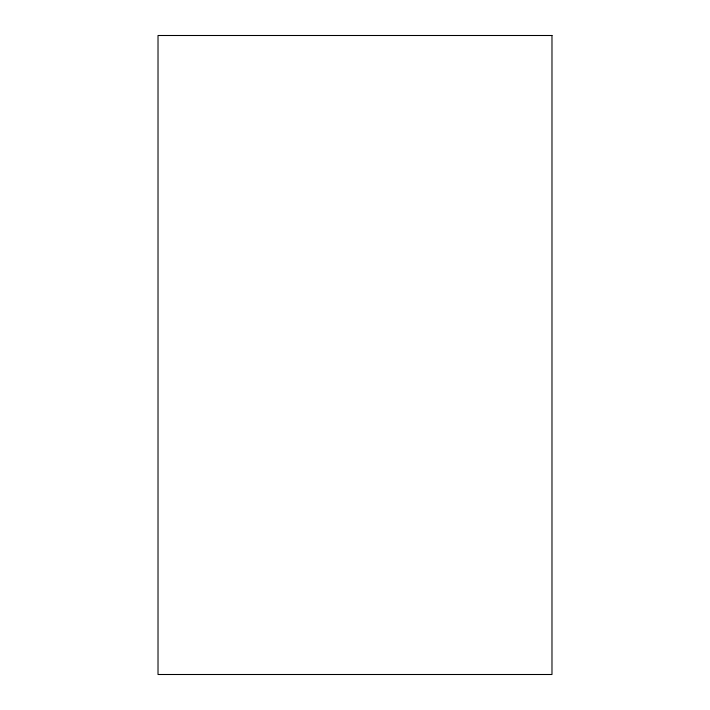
<?xml version="1.0" encoding="UTF-8"?>
<svg xmlns="http://www.w3.org/2000/svg" width="710" height="710" viewBox="0 0 710 710"><rect width="100%" height="100%" fill="white"/><g stroke="black" fill="none" stroke-linecap="round" stroke-linejoin="round"><path stroke-width="1.06" d="M551.981 35.5L158.019 35.5L158.019 674.5L551.981 674.5L551.981 35.5"/></g></svg>
